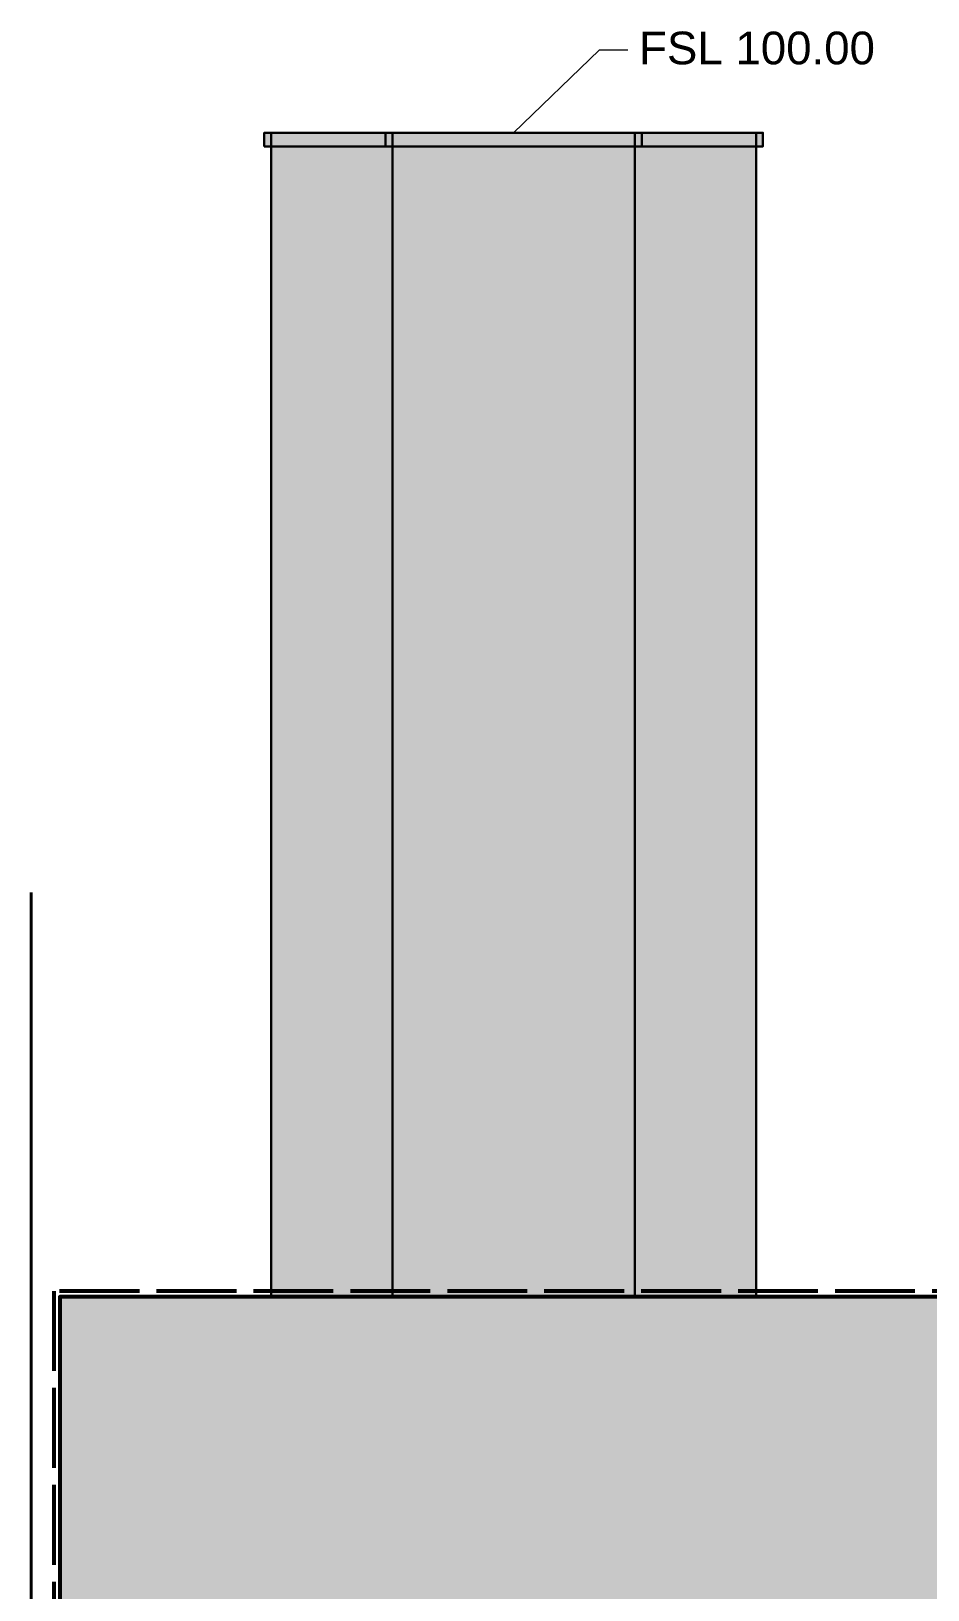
# Model space of a CAD drawing. Header units: millimetres. Extents: x -1589 to 4494, y -1079 to 3281.
# Drawn here: x -35 to 1074, y 1197 to 3126 of the extents above; entities that cross this region are included whole.
import ezdxf

# ---------------------------------------------------------------- set-up
doc = ezdxf.new("R2010")
doc.units = ezdxf.units.MM
doc.linetypes.add('DASH_99_21', pattern=[119.944444, 98.777778, -21.166667])
for name, color, linetype in [('ANNOTATIONS', 7, 'Continuous'), ('GEOFAB', 5, 'Continuous'), ('LEADERS', 7, 'Continuous'), ('MANHOLES', 7, 'Continuous'), ('MODULE_ART', 7, 'Continuous'), ('TANK', 7, 'Continuous')]:
    doc.layers.add(name, color=color, linetype=linetype)
doc.styles.add('ARIAL', font='arial.ttf')

# ---------------------------------------------------------------- blocks, each defined once
blk = doc.blocks.new('atlancube_face')
at = {"true_color": 0x000000}
blk.add_solid([(-1.8, -1.8), (1151.8, -1.8), (-1.8, 781.8), (1151.8, 781.8)], dxfattribs=at)

msp = doc.modelspace()

# ---------------------------------------------------------------- linework, layer by layer
at = {"layer": 'GEOFAB', "color": 6, "lineweight": 40}
msp.add_line((-35.3, -35.3), (-35.3, 2060), dxfattribs=at)
at = {"layer": 'GEOFAB', "color": 5, "linetype": 'DASH_99_21', "lineweight": 53}
msp.add_lwpolyline([(-7.1, -7.1), (3457.1, -7.1), (3457.1, 1567.1), (-7.1, 1567.1)], close=True, dxfattribs=at)
at = {"layer": 'LEADERS', "lineweight": 18}
for p, q in [((667.5, 3102.3), (561.7, 3000)), ((702.8, 3102.3), (667.5, 3102.3))]:
    msp.add_line(p, q, dxfattribs=at)
at = {"layer": 'MANHOLES', "lineweight": 30}
for points in [[(253.2, 2983.1), (870.1, 2983.1), (870.1, 3000), (253.2, 3000)], [(253.2, 2983.1), (870.1, 2983.1), (870.1, 3000), (253.2, 3000)], [(253.2, 2983.1), (870.1, 2983.1), (870.1, 3000), (253.2, 3000)], [(253.2, 2983.1), (870.1, 2983.1), (870.1, 3000), (253.2, 3000)], [(261.7, 1560), (861.7, 1560), (861.7, 3000), (261.7, 3000)], [(261.7, 1560), (861.7, 1560), (861.7, 3000), (261.7, 3000)], [(261.7, 1560), (861.7, 1560), (861.7, 3000), (261.7, 3000)], [(261.7, 1560), (861.7, 1560), (861.7, 3000), (261.7, 3000)], [(403.2, 2983.1), (720.1, 2983.1), (720.1, 3000), (403.2, 3000)], [(403.2, 2983.1), (720.1, 2983.1), (720.1, 3000), (403.2, 3000)], [(411.7, 1560), (711.7, 1560), (711.7, 3000), (411.7, 3000)], [(411.7, 1560), (711.7, 1560), (711.7, 3000), (411.7, 3000)]]:
    msp.add_lwpolyline(points, close=True, dxfattribs=at)
at = {"layer": 'MANHOLES', "true_color": 0x737373}
for points in [[(253.2, 2983.1), (870.1, 2983.1), (253.2, 3000), (870.1, 3000)], [(253.2, 2983.1), (870.1, 2983.1), (253.2, 3000), (870.1, 3000)], [(253.2, 2983.1), (870.1, 2983.1), (253.2, 3000), (870.1, 3000)], [(253.2, 2983.1), (870.1, 2983.1), (253.2, 3000), (870.1, 3000)], [(403.2, 2983.1), (720.1, 2983.1), (403.2, 3000), (720.1, 3000)], [(403.2, 2983.1), (720.1, 2983.1), (403.2, 3000), (720.1, 3000)]]:
    msp.add_solid(points, dxfattribs=at)
at = {"layer": 'MANHOLES', "true_color": 0xb8b8b8}
for points in [[(261.7, 1560), (861.7, 1560), (261.7, 3000), (861.7, 3000)], [(261.7, 1560), (861.7, 1560), (261.7, 3000), (861.7, 3000)], [(261.7, 1560), (861.7, 1560), (261.7, 3000), (861.7, 3000)], [(261.7, 1560), (861.7, 1560), (261.7, 3000), (861.7, 3000)], [(411.7, 1560), (711.7, 1560), (411.7, 3000), (711.7, 3000)], [(411.7, 1560), (711.7, 1560), (411.7, 3000), (711.7, 3000)]]:
    msp.add_solid(points, dxfattribs=at)
at = {"layer": 'TANK', "lineweight": 53}
msp.add_lwpolyline([(0, 0), (3450, 0), (3450, 1560), (0, 1560)], close=True, dxfattribs=at)

# ---------------------------------------------------------------- block references
at = {"layer": 'MODULE_ART'}
msp.add_blockref('atlancube_face', (0, 780), dxfattribs=at)

# ---------------------------------------------------------------- texts
at = {"layer": 'ANNOTATIONS', "style": 'ARIAL'}
msp.add_text('FSL 100.00', height=40.41, dxfattribs=at).set_placement((716.9, 3084.7))

doc.saveas('drawing.dxf')
